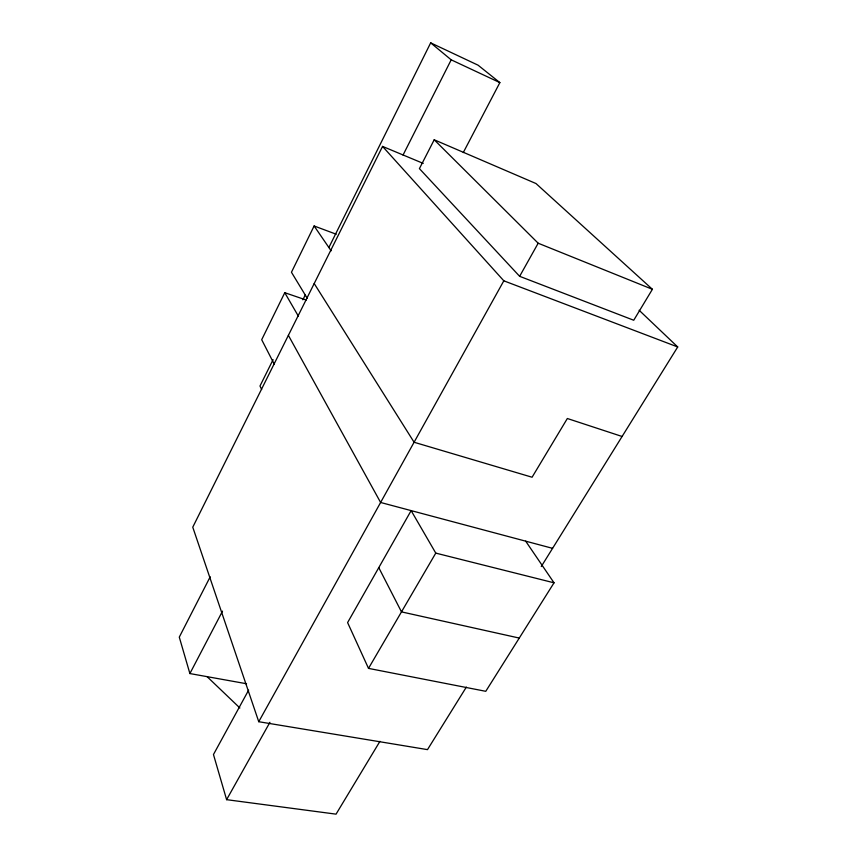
<?xml version="1.0" encoding="UTF-8"?>
<svg xmlns="http://www.w3.org/2000/svg" width="857" height="857" viewBox="0 0 857 857"><rect width="100%" height="100%" fill="white"/><g stroke="black" fill="none" stroke-linecap="round" stroke-linejoin="round"><path stroke-width="1.29" d="M336.244 234.229L314.123 225.98L291.455 272.258L307.256 298.311M306.26 300.046L284.77 292.698L261.696 339.715L274.39 364.439M273.083 359.672L259.982 386.014L261.653 389.485M302.864 299.789L305.253 295.001M328.874 247.512L430.675 42.85L478.077 65.186L499.867 82.615L463.273 152.578M423.229 163.398L382.554 146.408L192.761 527.184L258.75 721.712L427.493 749.629L466.358 687.078M403.036 155.063L451.2 59.829L430.675 42.85M210.211 576.793L179.284 637.126L189.89 673.559L246.537 683.747M434.21 139.777L419.416 168.625L519.642 276.318L633.741 320.25L652.402 289.291L535.989 183.537L434.21 139.777L538.175 243.217L652.402 289.291M189.89 673.559L222.52 611.127M248.637 690.121L213.468 754.524L226.612 799.667L336.051 814.15L379.951 741.316M258.75 721.712L503.82 280.817L382.554 146.408M226.612 799.667L269.923 722.312M519.642 276.318L538.175 243.217M368.51 668.385L435.774 553.108L411.135 510.611L347.599 622.589L368.51 668.385L485.769 691.31L554.029 582.814L525.684 541.163M541.27 566.531L677.716 346.967L639.118 310.245M519.267 638.069L401.483 611.877L378.773 567.645M435.774 553.108L554.029 582.814M552.583 548.341L380.615 502.47L288.38 335.344M622.096 436.481L567.345 418.505L532.079 477.231L414.092 442.255L314.208 283.538M503.82 280.817L677.716 346.967M451.2 59.829L499.867 82.615M207.115 676.666L239.874 707.978M314.123 225.98L331.134 250.801M284.77 292.698L298.418 316.244"/></g></svg>
